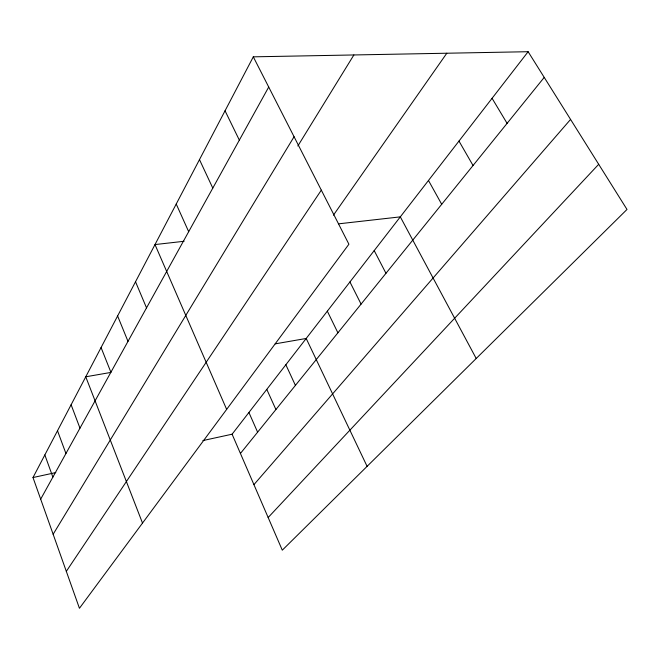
<?xml version="1.0" encoding="UTF-8"?>
<svg xmlns="http://www.w3.org/2000/svg" width="660" height="660" viewBox="0 0 660 660"><rect width="100%" height="100%" fill="white"/><g stroke="black" fill="none" stroke-linecap="round" stroke-linejoin="round"><path stroke-width="0.99" d="M253.3 56.834L348.909 244.225L79.439 608.289L33 477.543L253.3 56.834L528.132 51.711L627 209.451L282.29 550.176L232.097 434.206L528.132 51.711M40.681 499.158L268.711 87.046M53.146 534.262L294.071 136.744M297.858 145.984L353.884 54.962M66.322 571.354L321.313 190.146M333.432 215.168L446.812 53.229M240.43 453.453L544.228 77.385M253.927 484.646L570.57 119.427M268.158 517.522L598.694 164.299M33 477.543L55.795 472.577M202.9 440.566L232.097 434.206M110.74 372.446L85.75 376.794L142.502 523.083M275.171 343.86L306.199 338.464L367.1 466.356M184.099 241.279L154.993 244.571L226.652 409.398M338.629 223.831L400.315 216.868L476.215 358.504M492.071 98.307L507.094 123.354M458.972 141.075L473.038 165.503M428.48 180.469L441.705 204.295M374.203 250.602L385.968 273.289M349.932 281.952L361.078 304.103M327.327 311.173L337.895 332.797M225.043 110.789L239.341 140.118M199.477 159.613L212.792 188.1M285.854 364.757L295.416 385.382M266.788 389.383L275.913 409.522M176.228 204.023L188.677 231.685M248.911 412.483L257.614 432.168M135.523 281.746L146.52 307.865M117.612 315.959L127.99 341.352M101.071 347.548L110.896 372.248M71.115 404.753L79.967 428.142M57.511 430.733L65.934 453.502M44.839 454.938L52.874 477.114"/></g></svg>
